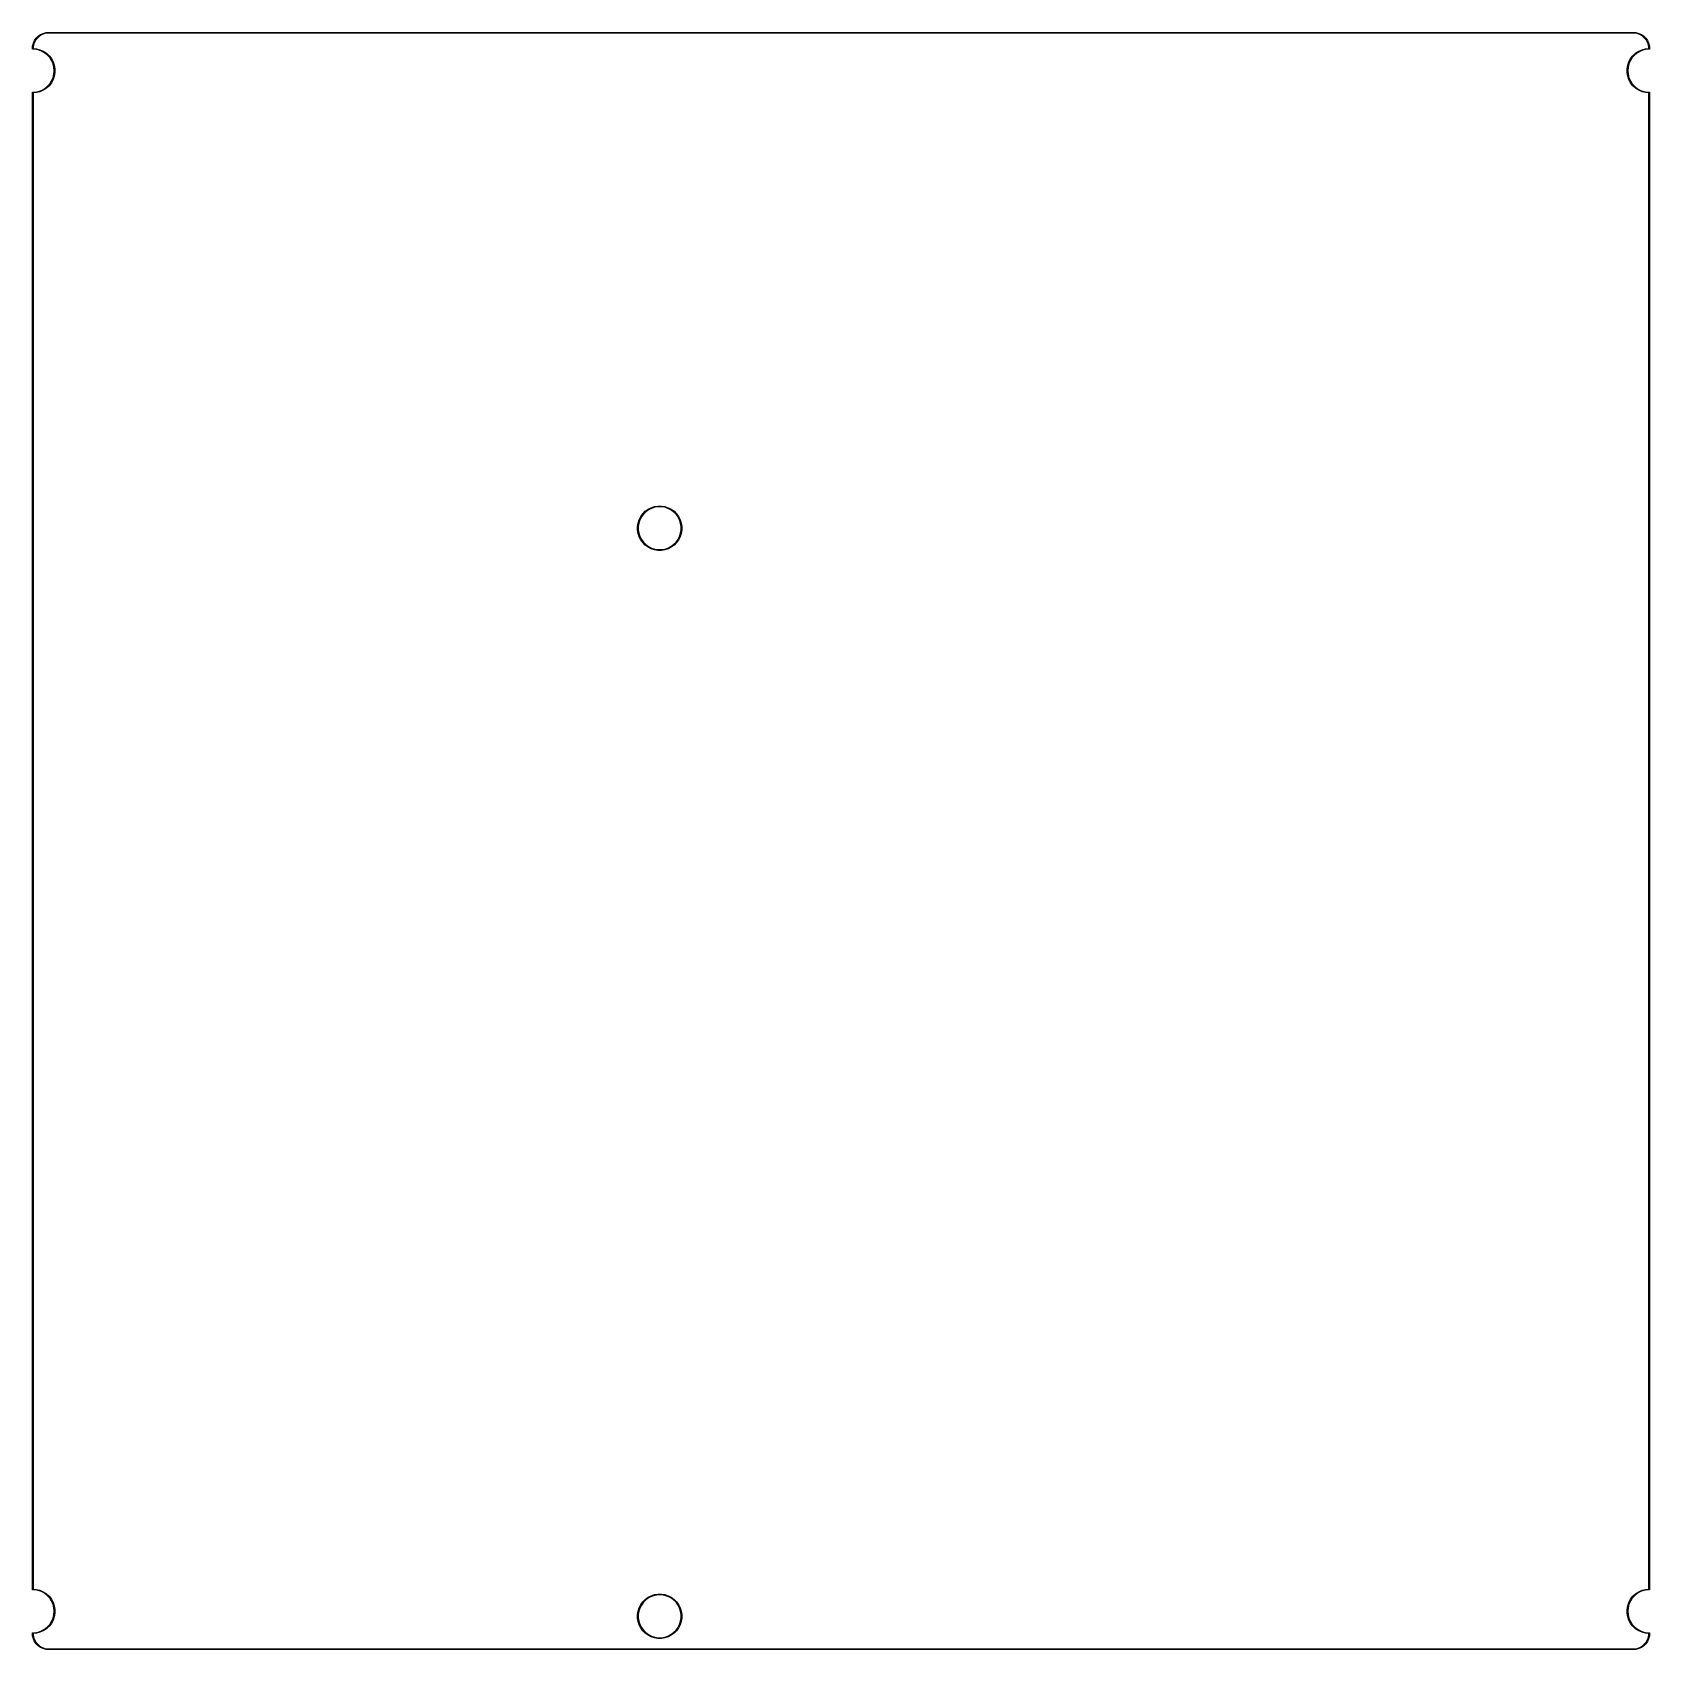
# Model space of a CAD drawing. Header units: millimetres. Extents: x 0 to 100, y -100 to 0.
import ezdxf

# ---------------------------------------------------------------- set-up
doc = ezdxf.new("R2010")
doc.units = ezdxf.units.MM
doc.layers.add('Edge.Cuts', color=254, linetype='CONTINUOUS', true_color=0xd0d2cd)

msp = doc.modelspace()

# ---------------------------------------------------------------- linework, layer by layer
at = {"layer": 'Edge.Cuts', "linetype": 'CONTINUOUS'}
for p, q in [((0.649429, -0.036815), (0.822011, 0.009428)), ((0.822011, 0.009428), (1, 0.025)), ((1, 0.025), (99, 0.025)), ((99, 0.025), (99.177989, 0.009428)), ((99.177989, 0.009428), (99.350571, -0.036815)), ((-0.025, -1), (-0.009428, -0.822011)), ((-0.023776, -1.003766), (-0.025, -1)), ((-0.009428, -0.822011), (0.036815, -0.649429)), ((0.054625, -0.746688), (0.025, -0.914699)), ((0.025, -0.914699), (0.025, -0.977071)), ((0.025, -0.977071), (0.226318, -0.993753)), ((0.036815, -0.649429), (0.112324, -0.4875)), ((0.112975, -0.586373), (0.054625, -0.746688)), ((0.112324, -0.4875), (0.214804, -0.341142)), ((0.198276, -0.438627), (0.112975, -0.586373)), ((0.307937, -0.307937), (0.198276, -0.438627)), ((0.214804, -0.341142), (0.341142, -0.214804)), ((0.226318, -0.993753), (0.446462, -1.049501)), ((0.438627, -0.198276), (0.307937, -0.307937)), ((0.341142, -0.214804), (0.4875, -0.112324)), ((0.586373, -0.112975), (0.438627, -0.198276)), ((0.4875, -0.112324), (0.649429, -0.036815)), ((0.746688, -0.054625), (0.586373, -0.112975)), ((0.914699, -0.025), (0.746688, -0.054625)), ((1, -0.025), (0.914699, -0.025)), ((99, -0.025), (1, -0.025)), ((99.085301, -0.025), (99, -0.025)), ((99.253312, -0.054625), (99.085301, -0.025)), ((99.413627, -0.112975), (99.253312, -0.054625)), ((99.350571, -0.036815), (99.5125, -0.112324)), ((99.561373, -0.198276), (99.413627, -0.112975)), ((99.5125, -0.112324), (99.658858, -0.214804)), ((99.553538, -1.049501), (99.773682, -0.993753)), ((99.692063, -0.307937), (99.561373, -0.198276)), ((99.658858, -0.214804), (99.785196, -0.341142)), ((99.801724, -0.438627), (99.692063, -0.307937)), ((99.773682, -0.993753), (99.975, -0.977071)), ((99.785196, -0.341142), (99.887676, -0.4875)), ((99.887025, -0.586373), (99.801724, -0.438627)), ((99.945375, -0.746688), (99.887025, -0.586373)), ((99.887676, -0.4875), (99.963185, -0.649429)), ((99.975, -0.914699), (99.945375, -0.746688)), ((99.963185, -0.649429), (100.009428, -0.822011)), ((99.975, -0.977071), (99.975, -0.914699)), ((100.009428, -0.822011), (100.025, -1)), ((100.025, -1), (100.023776, -1.003766)), ((-0.023776, -1.007725), (-0.023776, -1.003766)), ((-0.02145, -1.010928), (-0.023776, -1.007725)), ((-0.020225, -1.014695), (-0.02145, -1.010928)), ((-0.017022, -1.017021), (-0.020225, -1.014695)), ((-0.014695, -1.020225), (-0.017022, -1.017021)), ((-0.010929, -1.021449), (-0.014695, -1.020225)), ((-0.007725, -1.023776), (-0.010929, -1.021449)), ((-0.003767, -1.023776), (-0.007725, -1.023776)), ((0, -1.025), (-0.003767, -1.023776)), ((0.109793, -1.025), (0, -1.025)), ((0.326383, -1.061143), (0.109793, -1.025)), ((0.534071, -1.132442), (0.326383, -1.061143)), ((0.446462, -1.049501), (0.654428, -1.140724)), ((0.72719, -1.236953), (0.534071, -1.132442)), ((0.654428, -1.140724), (0.844542, -1.264932)), ((0.900474, -1.371825), (0.72719, -1.236953)), ((0.844542, -1.264932), (1.01162, -1.418738)), ((1.049195, -1.533379), (0.900474, -1.371825)), ((1.01162, -1.418738), (1.151104, -1.597946)), ((1.169296, -1.717208), (1.049195, -1.533379)), ((1.151104, -1.597946), (1.259188, -1.797669)), ((1.257503, -1.918299), (1.169296, -1.717208)), ((1.311408, -2.131165), (1.257503, -1.918299)), ((1.259188, -1.797669), (1.332925, -2.012457)), ((98.667075, -2.012457), (98.740812, -1.797669)), ((98.742497, -1.918299), (98.688592, -2.131165)), ((98.740812, -1.797669), (98.848896, -1.597946)), ((98.830704, -1.717208), (98.742497, -1.918299)), ((98.950805, -1.533379), (98.830704, -1.717208)), ((98.848896, -1.597946), (98.98838, -1.418738)), ((99.099526, -1.371825), (98.950805, -1.533379)), ((98.98838, -1.418738), (99.155458, -1.264932)), ((99.27281, -1.236953), (99.099526, -1.371825)), ((99.155458, -1.264932), (99.345572, -1.140724)), ((99.465929, -1.132442), (99.27281, -1.236953)), ((99.345572, -1.140724), (99.553538, -1.049501)), ((99.673617, -1.061143), (99.465929, -1.132442)), ((99.890207, -1.025), (99.673617, -1.061143)), ((100, -1.025), (99.890207, -1.025)), ((100.003767, -1.023776), (100, -1.025)), ((100.007725, -1.023776), (100.003767, -1.023776)), ((100.010928, -1.021449), (100.007725, -1.023776)), ((100.014695, -1.020225), (100.010928, -1.021449)), ((100.017021, -1.017021), (100.014695, -1.020225)), ((100.020225, -1.014695), (100.017021, -1.017021)), ((100.021449, -1.010928), (100.020225, -1.014695)), ((100.023776, -1.007725), (100.021449, -1.010928)), ((100.023776, -1.003766), (100.023776, -1.007725)), ((1.049195, -3.166621), (1.169296, -2.982792)), ((1.259188, -2.902331), (1.151104, -3.102054)), ((1.169296, -2.982792), (1.257503, -2.781701)), ((1.257503, -2.781701), (1.311408, -2.568835)), ((1.332925, -2.687543), (1.259188, -2.902331)), ((1.329541, -2.35), (1.311408, -2.131165)), ((1.311408, -2.568835), (1.329541, -2.35)), ((1.332925, -2.012457), (1.370304, -2.236453)), ((1.370304, -2.463547), (1.332925, -2.687543)), ((1.370304, -2.236453), (1.370304, -2.463547)), ((98.629696, -2.236453), (98.667075, -2.012457)), ((98.629696, -2.463547), (98.629696, -2.236453)), ((98.667075, -2.687543), (98.629696, -2.463547)), ((98.740812, -2.902331), (98.667075, -2.687543)), ((98.688592, -2.131165), (98.670459, -2.35)), ((98.670459, -2.35), (98.688592, -2.568835)), ((98.688592, -2.568835), (98.742497, -2.781701)), ((98.848896, -3.102054), (98.740812, -2.902331)), ((98.742497, -2.781701), (98.830704, -2.982792)), ((98.830704, -2.982792), (98.950805, -3.166621)), ((-0.025, -3.7), (-0.023776, -3.693846)), ((-0.025, -96.3), (-0.025, -3.7)), ((-0.023776, -3.692275), (-0.023346, -3.691682)), ((-0.023776, -3.693846), (-0.023776, -3.692275)), ((-0.023346, -3.691682), (-0.023097, -3.690433)), ((-0.023097, -3.690433), (-0.020688, -3.688023)), ((-0.020688, -3.688023), (-0.014695, -3.679775)), ((-0.014695, -3.679775), (-0.011354, -3.678689)), ((-0.011354, -3.678689), (-0.009567, -3.676903)), ((-0.009567, -3.676903), (-0.005856, -3.676903)), ((-0.005856, -3.676903), (0, -3.675)), ((0, -3.675), (0.109793, -3.675)), ((0.226318, -3.706247), (0.025, -3.722928)), ((0.025, -3.722928), (0.025, -96.277071)), ((0.109793, -3.675), (0.326383, -3.638857)), ((0.446462, -3.650499), (0.226318, -3.706247)), ((0.326383, -3.638857), (0.534071, -3.567558)), ((0.654428, -3.559276), (0.446462, -3.650499)), ((0.534071, -3.567558), (0.72719, -3.463047)), ((0.844542, -3.435068), (0.654428, -3.559276)), ((0.72719, -3.463047), (0.900474, -3.328175)), ((1.01162, -3.281262), (0.844542, -3.435068)), ((0.900474, -3.328175), (1.049195, -3.166621)), ((1.151104, -3.102054), (1.01162, -3.281262)), ((98.98838, -3.281262), (98.848896, -3.102054)), ((98.950805, -3.166621), (99.099526, -3.328175)), ((99.155458, -3.435068), (98.98838, -3.281262)), ((99.099526, -3.328175), (99.27281, -3.463047)), ((99.345572, -3.559276), (99.155458, -3.435068)), ((99.27281, -3.463047), (99.465929, -3.567558)), ((99.553538, -3.650499), (99.345572, -3.559276)), ((99.465929, -3.567558), (99.673617, -3.638857)), ((99.773682, -3.706247), (99.553538, -3.650499)), ((99.673617, -3.638857), (99.890207, -3.675)), ((99.975, -3.722928), (99.773682, -3.706247)), ((99.890207, -3.675), (100, -3.675)), ((99.975, -96.277071), (99.975, -3.722928)), ((100, -3.675), (100.005856, -3.676903)), ((100.005856, -3.676903), (100.009567, -3.676903)), ((100.009567, -3.676903), (100.011353, -3.678689)), ((100.011353, -3.678689), (100.014695, -3.679775)), ((100.014695, -3.679775), (100.020687, -3.688023)), ((100.020687, -3.688023), (100.023097, -3.690433)), ((100.023097, -3.690433), (100.023345, -3.691682)), ((100.023345, -3.691682), (100.023776, -3.692275)), ((100.023776, -3.692275), (100.023776, -3.693846)), ((100.023776, -3.693846), (100.025, -3.7)), ((100.025, -3.7), (100.025, -96.3)), ((37.514666, -30.12381), (37.61262, -29.931564)), ((37.651759, -29.955549), (37.557074, -30.141377)), ((37.61262, -29.931564), (37.739442, -29.757009)), ((37.774347, -29.786821), (37.651759, -29.955549)), ((37.739442, -29.757009), (37.892009, -29.604442)), ((37.921821, -29.639347), (37.774347, -29.786821)), ((37.892009, -29.604442), (38.066564, -29.47762)), ((38.090549, -29.516759), (37.921821, -29.639347)), ((38.066564, -29.47762), (38.25881, -29.379666)), ((38.276377, -29.422074), (38.090549, -29.516759)), ((38.25881, -29.379666), (38.464013, -29.312991)), ((38.474728, -29.357626), (38.276377, -29.422074)), ((38.464013, -29.312991), (38.677119, -29.279239)), ((38.68072, -29.325), (38.474728, -29.357626)), ((38.677119, -29.279239), (38.892881, -29.279239)), ((38.88928, -29.325), (38.68072, -29.325)), ((39.095272, -29.357626), (38.88928, -29.325)), ((38.892881, -29.279239), (39.105987, -29.312991)), ((39.293623, -29.422074), (39.095272, -29.357626)), ((39.105987, -29.312991), (39.31119, -29.379666)), ((39.479451, -29.516759), (39.293623, -29.422074)), ((39.31119, -29.379666), (39.503436, -29.47762)), ((39.648179, -29.639347), (39.479451, -29.516759)), ((39.503436, -29.47762), (39.677991, -29.604442)), ((39.795653, -29.786821), (39.648179, -29.639347)), ((39.677991, -29.604442), (39.830558, -29.757009)), ((39.918241, -29.955549), (39.795653, -29.786821)), ((39.830558, -29.757009), (39.95738, -29.931564)), ((40.012926, -30.141377), (39.918241, -29.955549)), ((39.95738, -29.931564), (40.055334, -30.12381)), ((37.414239, -30.542119), (37.447991, -30.329013)), ((37.414239, -30.54572), (37.414239, -30.542119)), ((37.414239, -30.757881), (37.414239, -30.54572)), ((37.447991, -30.970987), (37.414239, -30.757881)), ((37.447991, -30.329013), (37.514666, -30.12381)), ((37.514666, -31.17619), (37.447991, -30.970987)), ((37.492626, -30.339728), (37.46, -30.54572)), ((37.46, -30.54572), (37.46, -30.75428)), ((37.46, -30.75428), (37.492626, -30.960272)), ((37.557074, -30.141377), (37.492626, -30.339728)), ((37.492626, -30.960272), (37.557074, -31.158623)), ((40.077374, -30.339728), (40.012926, -30.141377)), ((40.012926, -31.158623), (40.077374, -30.960272)), ((40.055334, -30.12381), (40.122009, -30.329013)), ((40.122009, -30.970987), (40.055334, -31.17619)), ((40.11, -30.54572), (40.077374, -30.339728)), ((40.077374, -30.960272), (40.11, -30.75428)), ((40.11, -30.75428), (40.11, -30.54572)), ((40.122009, -30.329013), (40.155761, -30.542119)), ((40.155761, -30.757881), (40.122009, -30.970987)), ((40.155761, -30.542119), (40.155761, -30.757881)), ((37.61262, -31.368436), (37.514666, -31.17619)), ((37.557074, -31.158623), (37.651759, -31.344451)), ((37.739442, -31.542991), (37.61262, -31.368436)), ((37.651759, -31.344451), (37.774347, -31.513179)), ((37.892009, -31.695558), (37.739442, -31.542991)), ((37.774347, -31.513179), (37.921821, -31.660653)), ((38.066564, -31.82238), (37.892009, -31.695558)), ((37.921821, -31.660653), (38.090549, -31.783241)), ((38.25881, -31.920334), (38.066564, -31.82238)), ((38.090549, -31.783241), (38.276377, -31.877926)), ((38.464013, -31.987009), (38.25881, -31.920334)), ((38.276377, -31.877926), (38.474728, -31.942374)), ((38.677119, -32.020761), (38.464013, -31.987009)), ((38.474728, -31.942374), (38.68072, -31.975)), ((38.68072, -31.975), (38.88928, -31.975)), ((38.88928, -31.975), (39.095272, -31.942374)), ((39.105987, -31.987009), (38.892881, -32.020761)), ((39.095272, -31.942374), (39.293623, -31.877926)), ((39.31119, -31.920334), (39.105987, -31.987009)), ((39.293623, -31.877926), (39.479451, -31.783241)), ((39.503436, -31.82238), (39.31119, -31.920334)), ((39.479451, -31.783241), (39.648179, -31.660653)), ((39.677991, -31.695558), (39.503436, -31.82238)), ((39.648179, -31.660653), (39.795653, -31.513179)), ((39.830558, -31.542991), (39.677991, -31.695558)), ((39.795653, -31.513179), (39.918241, -31.344451)), ((39.95738, -31.368436), (39.830558, -31.542991)), ((39.918241, -31.344451), (40.012926, -31.158623)), ((40.055334, -31.17619), (39.95738, -31.368436)), ((38.892881, -32.020761), (38.677119, -32.020761)), ((-0.023776, -96.306153), (-0.025, -96.3)), ((-0.023776, -96.307725), (-0.023776, -96.306153)), ((-0.023346, -96.308317), (-0.023776, -96.307725)), ((-0.023097, -96.309567), (-0.023346, -96.308317)), ((-0.020688, -96.311976), (-0.023097, -96.309567)), ((-0.014695, -96.320225), (-0.020688, -96.311976)), ((-0.011354, -96.32131), (-0.014695, -96.320225)), ((-0.009567, -96.323097), (-0.011354, -96.32131)), ((-0.005856, -96.323097), (-0.009567, -96.323097)), ((0, -96.325), (-0.005856, -96.323097)), ((0.109793, -96.325), (0, -96.325)), ((0.025, -96.277071), (0.226318, -96.293753)), ((0.326383, -96.361143), (0.109793, -96.325)), ((0.226318, -96.293753), (0.446462, -96.349501)), ((0.534071, -96.432442), (0.326383, -96.361143)), ((0.446462, -96.349501), (0.654428, -96.440724)), ((0.72719, -96.536953), (0.534071, -96.432442)), ((0.654428, -96.440724), (0.844542, -96.564932)), ((0.900474, -96.671825), (0.72719, -96.536953)), ((0.844542, -96.564932), (1.01162, -96.718738)), ((1.049195, -96.833379), (0.900474, -96.671825)), ((1.01162, -96.718738), (1.151104, -96.897946)), ((1.169296, -97.017208), (1.049195, -96.833379)), ((1.151104, -96.897946), (1.259188, -97.097669)), ((1.257503, -97.218299), (1.169296, -97.017208)), ((37.739442, -97.067009), (37.892009, -96.914442)), ((37.921821, -96.949347), (37.774347, -97.096821)), ((37.892009, -96.914442), (38.066564, -96.78762)), ((38.090549, -96.826759), (37.921821, -96.949347)), ((38.066564, -96.78762), (38.25881, -96.689666)), ((38.276377, -96.732074), (38.090549, -96.826759)), ((38.25881, -96.689666), (38.464013, -96.622991)), ((38.474728, -96.667626), (38.276377, -96.732074)), ((38.464013, -96.622991), (38.677119, -96.589239)), ((38.68072, -96.635), (38.474728, -96.667626)), ((38.677119, -96.589239), (38.892881, -96.589239)), ((38.88928, -96.635), (38.68072, -96.635)), ((39.095272, -96.667626), (38.88928, -96.635)), ((38.892881, -96.589239), (39.105987, -96.622991)), ((39.293623, -96.732074), (39.095272, -96.667626)), ((39.105987, -96.622991), (39.31119, -96.689666)), ((39.479451, -96.826759), (39.293623, -96.732074)), ((39.31119, -96.689666), (39.503436, -96.78762)), ((39.648179, -96.949347), (39.479451, -96.826759)), ((39.503436, -96.78762), (39.677991, -96.914442)), ((39.795653, -97.096821), (39.648179, -96.949347)), ((39.677991, -96.914442), (39.830558, -97.067009)), ((98.740812, -97.097669), (98.848896, -96.897946)), ((98.830704, -97.017208), (98.742497, -97.218299)), ((98.950805, -96.833379), (98.830704, -97.017208)), ((98.848896, -96.897946), (98.98838, -96.718738)), ((99.099526, -96.671825), (98.950805, -96.833379)), ((98.98838, -96.718738), (99.155458, -96.564932)), ((99.27281, -96.536953), (99.099526, -96.671825)), ((99.155458, -96.564932), (99.345572, -96.440724)), ((99.465929, -96.432442), (99.27281, -96.536953)), ((99.345572, -96.440724), (99.553538, -96.349501)), ((99.673617, -96.361143), (99.465929, -96.432442)), ((99.553538, -96.349501), (99.773682, -96.293753)), ((99.890207, -96.325), (99.673617, -96.361143)), ((99.773682, -96.293753), (99.975, -96.277071)), ((100, -96.325), (99.890207, -96.325)), ((100.005856, -96.323097), (100, -96.325)), ((100.009567, -96.323097), (100.005856, -96.323097)), ((100.011353, -96.32131), (100.009567, -96.323097)), ((100.014695, -96.320225), (100.011353, -96.32131)), ((100.020687, -96.311976), (100.014695, -96.320225)), ((100.023097, -96.309567), (100.020687, -96.311976)), ((100.023345, -96.308317), (100.023097, -96.309567)), ((100.023776, -96.307725), (100.023345, -96.308317)), ((100.025, -96.3), (100.023776, -96.306153)), ((100.023776, -96.306153), (100.023776, -96.307725)), ((1.311408, -97.431165), (1.257503, -97.218299)), ((1.257503, -98.081701), (1.311408, -97.868835)), ((1.259188, -97.097669), (1.332925, -97.312457)), ((1.332925, -97.987543), (1.259188, -98.202331)), ((1.329541, -97.65), (1.311408, -97.431165)), ((1.311408, -97.868835), (1.329541, -97.65)), ((1.332925, -97.312457), (1.370304, -97.536453)), ((1.370304, -97.763547), (1.332925, -97.987543)), ((1.370304, -97.536453), (1.370304, -97.763547)), ((37.414239, -97.852119), (37.447991, -97.639013)), ((37.414239, -97.85572), (37.414239, -97.852119)), ((37.414239, -98.067881), (37.414239, -97.85572)), ((37.447991, -97.639013), (37.514666, -97.43381)), ((37.492626, -97.649728), (37.46, -97.85572)), ((37.46, -97.85572), (37.46, -98.06428)), ((37.557074, -97.451377), (37.492626, -97.649728)), ((37.514666, -97.43381), (37.61262, -97.241564)), ((37.651759, -97.265549), (37.557074, -97.451377)), ((37.61262, -97.241564), (37.739442, -97.067009)), ((37.774347, -97.096821), (37.651759, -97.265549)), ((39.918241, -97.265549), (39.795653, -97.096821)), ((39.830558, -97.067009), (39.95738, -97.241564)), ((40.012926, -97.451377), (39.918241, -97.265549)), ((39.95738, -97.241564), (40.055334, -97.43381)), ((40.077374, -97.649728), (40.012926, -97.451377)), ((40.055334, -97.43381), (40.122009, -97.639013)), ((40.11, -97.85572), (40.077374, -97.649728)), ((40.11, -98.06428), (40.11, -97.85572)), ((40.122009, -97.639013), (40.155761, -97.852119)), ((40.155761, -97.852119), (40.155761, -98.067881)), ((98.629696, -97.536453), (98.667075, -97.312457)), ((98.629696, -97.763547), (98.629696, -97.536453)), ((98.667075, -97.987543), (98.629696, -97.763547)), ((98.667075, -97.312457), (98.740812, -97.097669)), ((98.740812, -98.202331), (98.667075, -97.987543)), ((98.688592, -97.431165), (98.670459, -97.65)), ((98.670459, -97.65), (98.688592, -97.868835)), ((98.742497, -97.218299), (98.688592, -97.431165)), ((98.688592, -97.868835), (98.742497, -98.081701)), ((-0.025, -99), (-0.023776, -98.996233)), ((-0.009428, -99.177989), (-0.025, -99)), ((-0.023776, -98.992275), (-0.02145, -98.989071)), ((-0.023776, -98.996233), (-0.023776, -98.992275)), ((-0.02145, -98.989071), (-0.020225, -98.985305)), ((-0.020225, -98.985305), (-0.017022, -98.982978)), ((-0.017022, -98.982978), (-0.014695, -98.979775)), ((-0.014695, -98.979775), (-0.010929, -98.97855)), ((-0.010929, -98.97855), (-0.007725, -98.976224)), ((-0.007725, -98.976224), (-0.003767, -98.976224)), ((-0.003767, -98.976224), (0, -98.975)), ((0, -98.975), (0.109793, -98.975)), ((0.226318, -99.006247), (0.025, -99.022928)), ((0.025, -99.022928), (0.025, -99.085301)), ((0.109793, -98.975), (0.326383, -98.938857)), ((0.446462, -98.950499), (0.226318, -99.006247)), ((0.326383, -98.938857), (0.534071, -98.867558)), ((0.654428, -98.859276), (0.446462, -98.950499)), ((0.534071, -98.867558), (0.72719, -98.763047)), ((0.844542, -98.735068), (0.654428, -98.859276)), ((0.72719, -98.763047), (0.900474, -98.628175)), ((1.01162, -98.581262), (0.844542, -98.735068)), ((0.900474, -98.628175), (1.049195, -98.466621)), ((1.151104, -98.402054), (1.01162, -98.581262)), ((1.049195, -98.466621), (1.169296, -98.282792)), ((1.259188, -98.202331), (1.151104, -98.402054)), ((1.169296, -98.282792), (1.257503, -98.081701)), ((37.447991, -98.280987), (37.414239, -98.067881)), ((37.514666, -98.48619), (37.447991, -98.280987)), ((37.46, -98.06428), (37.492626, -98.270272)), ((37.492626, -98.270272), (37.557074, -98.468623)), ((37.61262, -98.678436), (37.514666, -98.48619)), ((37.557074, -98.468623), (37.651759, -98.654451)), ((37.739442, -98.852991), (37.61262, -98.678436)), ((37.651759, -98.654451), (37.774347, -98.823179)), ((37.892009, -99.005558), (37.739442, -98.852991)), ((37.774347, -98.823179), (37.921821, -98.970653)), ((38.066564, -99.13238), (37.892009, -99.005558)), ((37.921821, -98.970653), (38.090549, -99.093241)), ((39.479451, -99.093241), (39.648179, -98.970653)), ((39.677991, -99.005558), (39.503436, -99.13238)), ((39.648179, -98.970653), (39.795653, -98.823179)), ((39.830558, -98.852991), (39.677991, -99.005558)), ((39.795653, -98.823179), (39.918241, -98.654451)), ((39.95738, -98.678436), (39.830558, -98.852991)), ((39.918241, -98.654451), (40.012926, -98.468623)), ((40.055334, -98.48619), (39.95738, -98.678436)), ((40.012926, -98.468623), (40.077374, -98.270272)), ((40.122009, -98.280987), (40.055334, -98.48619)), ((40.077374, -98.270272), (40.11, -98.06428)), ((40.155761, -98.067881), (40.122009, -98.280987)), ((98.848896, -98.402054), (98.740812, -98.202331)), ((98.742497, -98.081701), (98.830704, -98.282792)), ((98.830704, -98.282792), (98.950805, -98.466621)), ((98.98838, -98.581262), (98.848896, -98.402054)), ((98.950805, -98.466621), (99.099526, -98.628175)), ((99.155458, -98.735068), (98.98838, -98.581262)), ((99.099526, -98.628175), (99.27281, -98.763047)), ((99.345572, -98.859276), (99.155458, -98.735068)), ((99.27281, -98.763047), (99.465929, -98.867558)), ((99.553538, -98.950499), (99.345572, -98.859276)), ((99.465929, -98.867558), (99.673617, -98.938857)), ((99.773682, -99.006247), (99.553538, -98.950499)), ((99.673617, -98.938857), (99.890207, -98.975)), ((99.975, -99.022928), (99.773682, -99.006247)), ((99.890207, -98.975), (100, -98.975)), ((99.975, -99.085301), (99.975, -99.022928)), ((100, -98.975), (100.003767, -98.976224)), ((100.003767, -98.976224), (100.007725, -98.976224)), ((100.007725, -98.976224), (100.010928, -98.97855)), ((100.025, -99), (100.009428, -99.177989)), ((100.010928, -98.97855), (100.014695, -98.979775)), ((100.014695, -98.979775), (100.017021, -98.982978)), ((100.017021, -98.982978), (100.020225, -98.985305)), ((100.020225, -98.985305), (100.021449, -98.989071)), ((100.021449, -98.989071), (100.023776, -98.992275)), ((100.023776, -98.992275), (100.023776, -98.996233)), ((100.023776, -98.996233), (100.025, -99)), ((0.036815, -99.350571), (-0.009428, -99.177989)), ((0.025, -99.085301), (0.054625, -99.253312)), ((0.112324, -99.5125), (0.036815, -99.350571)), ((0.054625, -99.253312), (0.112975, -99.413627)), ((0.214804, -99.658858), (0.112324, -99.5125)), ((0.112975, -99.413627), (0.198276, -99.561373)), ((0.198276, -99.561373), (0.307937, -99.692063)), ((0.341142, -99.785196), (0.214804, -99.658858)), ((0.307937, -99.692063), (0.438627, -99.801724)), ((0.4875, -99.887676), (0.341142, -99.785196)), ((0.438627, -99.801724), (0.586373, -99.887025)), ((0.649429, -99.963185), (0.4875, -99.887676)), ((0.586373, -99.887025), (0.746688, -99.945375)), ((0.822011, -100.009428), (0.649429, -99.963185)), ((0.746688, -99.945375), (0.914699, -99.975)), ((1, -100.025), (0.822011, -100.009428)), ((0.914699, -99.975), (1, -99.975)), ((1, -99.975), (99, -99.975)), ((99, -100.025), (1, -100.025)), ((38.25881, -99.230334), (38.066564, -99.13238)), ((38.090549, -99.093241), (38.276377, -99.187926)), ((38.464013, -99.297009), (38.25881, -99.230334)), ((38.276377, -99.187926), (38.474728, -99.252374)), ((38.677119, -99.330761), (38.464013, -99.297009)), ((38.474728, -99.252374), (38.68072, -99.285)), ((38.892881, -99.330761), (38.677119, -99.330761)), ((38.68072, -99.285), (38.88928, -99.285)), ((38.88928, -99.285), (39.095272, -99.252374)), ((39.105987, -99.297009), (38.892881, -99.330761)), ((39.095272, -99.252374), (39.293623, -99.187926)), ((39.31119, -99.230334), (39.105987, -99.297009)), ((39.293623, -99.187926), (39.479451, -99.093241)), ((39.503436, -99.13238), (39.31119, -99.230334)), ((99, -99.975), (99.085301, -99.975)), ((99.177989, -100.009428), (99, -100.025)), ((99.085301, -99.975), (99.253312, -99.945375)), ((99.350571, -99.963185), (99.177989, -100.009428)), ((99.253312, -99.945375), (99.413627, -99.887025)), ((99.5125, -99.887676), (99.350571, -99.963185)), ((99.413627, -99.887025), (99.561373, -99.801724)), ((99.658858, -99.785196), (99.5125, -99.887676)), ((99.561373, -99.801724), (99.692063, -99.692063)), ((99.785196, -99.658858), (99.658858, -99.785196)), ((99.692063, -99.692063), (99.801724, -99.561373)), ((99.887676, -99.5125), (99.785196, -99.658858)), ((99.801724, -99.561373), (99.887025, -99.413627)), ((99.887025, -99.413627), (99.945375, -99.253312)), ((99.963185, -99.350571), (99.887676, -99.5125)), ((99.945375, -99.253312), (99.975, -99.085301)), ((100.009428, -99.177989), (99.963185, -99.350571))]:
    msp.add_line(p, q, dxfattribs=at)

doc.saveas('drawing.dxf')
